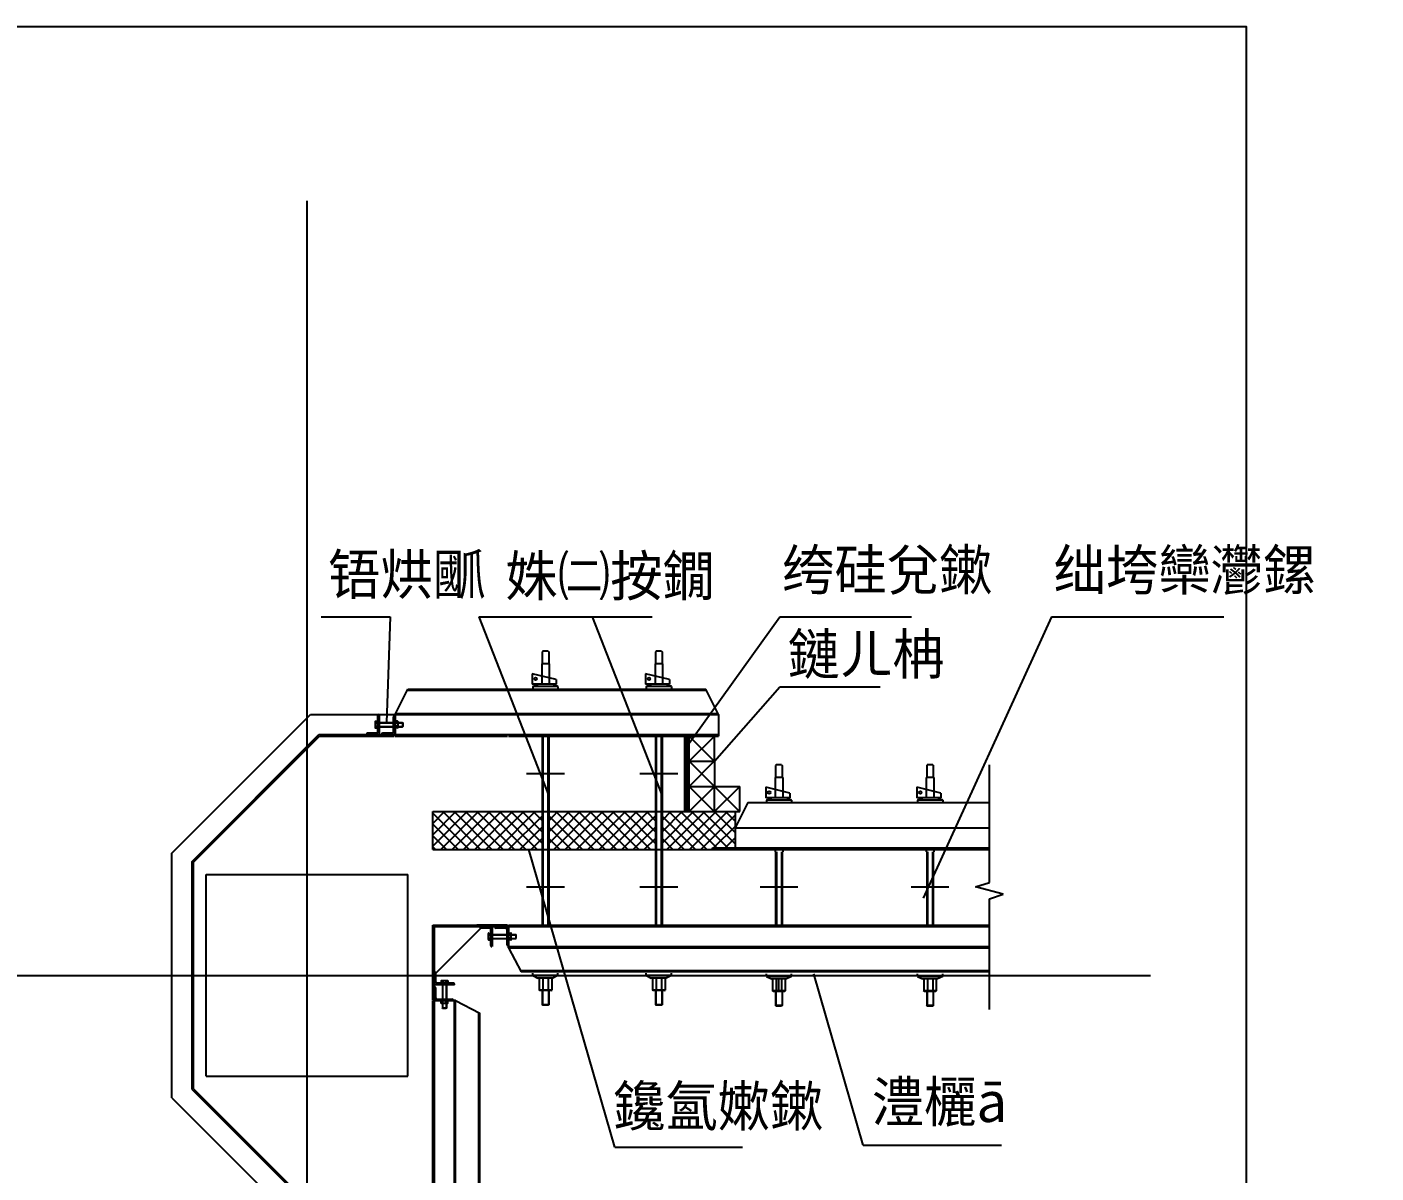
# Model space of a CAD drawing. Header units: metres. Extents: x 0 to 201, y 0 to 136.
# Drawn here: x 120.4 to 200.8, y 68.2 to 136.5 of the extents above; entities that cross this region are included whole.
import ezdxf

# ---------------------------------------------------------------- set-up
doc = ezdxf.new("R2010")
doc.units = ezdxf.units.M
doc.layers.add(' ', color=7, linetype='Continuous')

msp = doc.modelspace()

# ---------------------------------------------------------------- linework, layer by layer
at = {"layer": ' '}
for p, q in [((177.74, 85.56), (177.74, 92.56)), ((152.43, 92.02), (150.18, 92.02)), ((159.18, 92.02), (156.93, 92.02)), ((177.74, 85.56), (177.74, 89.94)), ((152.43, 85.27), (150.18, 85.27)), ((159.18, 85.27), (156.93, 85.27)), ((166.33, 85.27), (164.08, 85.27)), ((175.33, 85.27), (173.08, 85.27)), ((176.91, 85.3), (177.74, 85.56)), ((178.56, 84.85), (176.91, 85.3)), ((177.74, 84.58), (178.56, 84.85)), ((177.74, 77.98), (177.74, 84.58))]:
    msp.add_line(p, q, dxfattribs=at)
for p, q in [((137.1, 126.14), (137.1, 34)), ((137.94, 101.38), (142.05, 101.38)), ((142.05, 101.38), (141.83, 95.07)), ((147.34, 101.38), (157.66, 101.38)), ((147.34, 101.38), (151.5, 90.71)), ((154.09, 101.38), (158.25, 90.71)), ((159.6, 93.49), (165.26, 101.38)), ((165.26, 101.38), (173.1, 101.38)), ((181.43, 101.37), (173.8, 84.62)), ((181.43, 101.37), (191.71, 101.37)), ((151.14, 99.32), (151.11, 99.29)), ((151.11, 99.29), (151.11, 98.57)), ((151.47, 99.32), (151.14, 99.32)), ((151.47, 99.32), (151.5, 99.29)), ((151.5, 99.29), (151.5, 98.57)), ((157.89, 99.32), (157.86, 99.29)), ((157.86, 99.29), (157.86, 98.57)), ((158.22, 99.32), (157.89, 99.32)), ((158.22, 99.32), (158.25, 99.29)), ((158.25, 99.29), (158.25, 98.57)), ((151.53, 98.57), (151.08, 98.57)), ((151.08, 98.57), (151.08, 97.85)), ((151.53, 98.57), (151.53, 97.74)), ((158.28, 98.57), (157.83, 98.57)), ((157.83, 98.57), (157.83, 97.85)), ((158.28, 98.57), (158.28, 97.74)), ((151.94, 97.64), (150.51, 97.98)), ((150.51, 97.98), (150.51, 97.37)), ((151.94, 97.37), (150.51, 97.37)), ((150.55, 97.22), (150.85, 97.37)), ((152.05, 97.22), (150.55, 97.22)), ((150.55, 97.22), (150.55, 97.07)), ((151.08, 97.85), (151.08, 97.37)), ((151.53, 97.74), (151.53, 97.37)), ((152.05, 97.22), (151.75, 97.37)), ((151.94, 97.64), (151.94, 97.37)), ((152.05, 97.22), (152.05, 97.07)), ((158.69, 97.64), (157.26, 97.98)), ((157.26, 97.98), (157.26, 97.37)), ((158.69, 97.37), (157.26, 97.37)), ((157.3, 97.22), (157.6, 97.37)), ((158.8, 97.22), (157.3, 97.22)), ((157.3, 97.22), (157.3, 97.07)), ((157.83, 97.85), (157.83, 97.37)), ((158.28, 97.74), (158.28, 97.37)), ((158.8, 97.22), (158.5, 97.37)), ((158.69, 97.64), (158.69, 97.37)), ((158.8, 97.22), (158.8, 97.07)), ((142.35, 95.56), (143.1, 97.06)), ((143.07, 97), (160.88, 97)), ((143.1, 97.06), (160.85, 97.06)), ((161.6, 95.56), (160.85, 97.06)), ((161.37, 92.77), (165.26, 97.2)), ((165.26, 97.2), (171.24, 97.2)), ((142.38, 95.62), (161.57, 95.62)), ((129.06, 87.3), (137.32, 95.56)), ((137.32, 95.56), (148.15, 95.56)), ((141.16, 95.13), (141.16, 95.06)), ((141.16, 95.13), (141.16, 94.77)), ((141.18, 95.15), (141.31, 95.15)), ((141.18, 95.04), (141.31, 95.04)), ((141.18, 94.86), (141.31, 94.86)), ((141.31, 95.49), (141.31, 94.5)), ((141.31, 95.09), (141.4, 95.09)), ((141.31, 94.82), (141.4, 94.82)), ((141.4, 95.56), (141.4, 94.36)), ((141.4, 95.07), (142.26, 95.07)), ((141.4, 95.06), (142.26, 95.06)), ((141.4, 94.85), (142.26, 94.85)), ((141.4, 94.83), (142.26, 94.83)), ((142.26, 94.5), (142.26, 95.42)), ((142.26, 95.09), (142.35, 95.09)), ((142.26, 94.82), (142.35, 94.82)), ((142.35, 95.48), (142.32, 95.48)), ((142.35, 95.56), (161.6, 95.56)), ((142.35, 95.56), (142.35, 94.27)), ((142.35, 94.35), (142.35, 95.56)), ((142.35, 95.55), (142.35, 94.27)), ((142.35, 95.55), (142.35, 94.27)), ((142.35, 95.13), (142.35, 95.06)), ((142.35, 95.13), (142.35, 94.77)), ((142.5, 95.15), (142.36, 95.15)), ((142.5, 95.04), (142.36, 95.04)), ((142.5, 94.86), (142.36, 94.86)), ((142.51, 95.13), (142.51, 95.06)), ((142.51, 95.13), (142.51, 94.77)), ((142.51, 95.07), (142.8, 95.07)), ((142.51, 95.06), (142.81, 95.06)), ((142.51, 94.85), (142.81, 94.85)), ((142.51, 94.83), (142.8, 94.83)), ((142.8, 95.07), (142.81, 95.06)), ((142.8, 95.07), (142.8, 94.83)), ((142.81, 94.85), (142.8, 94.83)), ((142.81, 95.06), (142.81, 94.85)), ((149.1, 95.56), (161.6, 95.56)), ((161.6, 95.56), (161.6, 94.27)), ((130.26, 86.8), (137.81, 94.36)), ((130.35, 86.77), (137.85, 94.27)), ((137.81, 94.36), (161.6, 94.36)), ((137.85, 94.27), (142.3, 94.27)), ((140.65, 94.38), (140.65, 94.35)), ((141.25, 94.44), (140.71, 94.44)), ((141.18, 94.76), (141.31, 94.76)), ((141.55, 94.38), (141.55, 94.36)), ((142.2, 94.44), (141.61, 94.44)), ((142.3, 94.36), (142.3, 94.27)), ((142.35, 94.27), (149.05, 94.27)), ((142.5, 94.76), (142.36, 94.76)), ((149.1, 94.27), (161.6, 94.27)), ((151.11, 94.36), (151.11, 83.02)), ((151.15, 93.98), (151.11, 94.02)), ((151.15, 94.36), (151.15, 83.02)), ((151.45, 94.36), (151.45, 83.02)), ((151.5, 94.03), (151.45, 94.08)), ((151.5, 93.97), (151.45, 94.01)), ((151.5, 94.36), (151.5, 83.02)), ((157.86, 94.36), (157.86, 83.02)), ((157.9, 93.98), (157.86, 94.02)), ((157.9, 94.36), (157.9, 83.02)), ((158.2, 94.36), (158.2, 83.02)), ((158.25, 94.03), (158.2, 94.08)), ((158.25, 93.97), (158.2, 94.01)), ((158.25, 94.36), (158.25, 83.02)), ((159.6, 89.77), (159.6, 94.27)), ((159.64, 89.77), (159.64, 94.27)), ((159.69, 89.77), (159.69, 94.27)), ((159.73, 89.77), (159.73, 94.27)), ((159.78, 89.77), (159.78, 94.27)), ((159.82, 89.77), (159.82, 94.27)), ((159.87, 89.77), (159.87, 94.27)), ((159.87, 94.27), (161.37, 94.27)), ((159.87, 94.27), (161.36, 92.77)), ((161.37, 94.27), (159.87, 92.77)), ((161.37, 92.77), (161.37, 94.27)), ((151.15, 93.91), (151.11, 93.95)), ((151.15, 93.84), (151.11, 93.89)), ((151.15, 93.77), (151.11, 93.82)), ((151.15, 93.57), (151.11, 93.62)), ((151.15, 93.5), (151.11, 93.55)), ((151.15, 93.44), (151.11, 93.48)), ((151.15, 93.37), (151.11, 93.41)), ((151.15, 93.17), (151.11, 93.21)), ((151.5, 93.9), (151.45, 93.94)), ((151.5, 93.83), (151.45, 93.88)), ((151.5, 93.63), (151.45, 93.68)), ((151.5, 93.56), (151.45, 93.61)), ((151.5, 93.5), (151.45, 93.54)), ((151.5, 93.43), (151.45, 93.47)), ((151.5, 93.23), (151.45, 93.27)), ((151.5, 93.16), (151.45, 93.2)), ((157.9, 93.91), (157.86, 93.95)), ((157.9, 93.84), (157.86, 93.89)), ((157.9, 93.77), (157.86, 93.82)), ((157.9, 93.57), (157.86, 93.62)), ((157.9, 93.5), (157.86, 93.55)), ((157.9, 93.44), (157.86, 93.48)), ((157.9, 93.37), (157.86, 93.41)), ((157.9, 93.17), (157.86, 93.21)), ((158.25, 93.9), (158.2, 93.94)), ((158.25, 93.83), (158.2, 93.88)), ((158.25, 93.63), (158.2, 93.68)), ((158.25, 93.56), (158.2, 93.61)), ((158.25, 93.5), (158.2, 93.54)), ((158.25, 93.43), (158.2, 93.47)), ((158.25, 93.23), (158.2, 93.27)), ((158.25, 93.16), (158.2, 93.2)), ((151.15, 93.1), (151.11, 93.14)), ((151.15, 93.03), (151.11, 93.08)), ((151.15, 92.8), (151.11, 92.85)), ((151.15, 92.74), (151.11, 92.78)), ((151.15, 92.67), (151.11, 92.71)), ((151.15, 92.6), (151.11, 92.65)), ((151.15, 92.4), (151.11, 92.44)), ((151.5, 93.09), (151.45, 93.14)), ((151.5, 93.02), (151.45, 93.07)), ((151.5, 92.86), (151.45, 92.91)), ((151.5, 92.79), (151.45, 92.84)), ((151.5, 92.73), (151.45, 92.77)), ((151.5, 92.66), (151.45, 92.7)), ((151.5, 92.46), (151.45, 92.5)), ((151.5, 92.39), (151.45, 92.44)), ((157.9, 93.1), (157.86, 93.14)), ((157.9, 93.03), (157.86, 93.08)), ((157.9, 92.8), (157.86, 92.85)), ((157.9, 92.74), (157.86, 92.78)), ((157.9, 92.67), (157.86, 92.71)), ((157.9, 92.6), (157.86, 92.65)), ((157.9, 92.4), (157.86, 92.44)), ((158.25, 93.09), (158.2, 93.14)), ((158.25, 93.02), (158.2, 93.07)), ((158.25, 92.86), (158.2, 92.91)), ((158.25, 92.79), (158.2, 92.84)), ((158.25, 92.73), (158.2, 92.77)), ((158.25, 92.66), (158.2, 92.7)), ((158.25, 92.46), (158.2, 92.5)), ((158.25, 92.39), (158.2, 92.44)), ((161.36, 92.77), (159.87, 91.27)), ((159.87, 92.77), (161.37, 91.27)), ((159.87, 92.77), (161.37, 92.77)), ((161.37, 92.77), (161.37, 91.27)), ((165.04, 92.55), (165.01, 92.52)), ((165.01, 92.52), (165.01, 91.8)), ((165.37, 92.55), (165.04, 92.55)), ((165.37, 92.55), (165.4, 92.52)), ((165.4, 92.52), (165.4, 91.8)), ((174.04, 92.55), (174.01, 92.52)), ((174.01, 92.52), (174.01, 91.8)), ((174.37, 92.55), (174.04, 92.55)), ((174.37, 92.55), (174.4, 92.52)), ((174.4, 92.52), (174.4, 91.8)), ((151.15, 92.33), (151.11, 92.38)), ((151.15, 92.26), (151.11, 92.31)), ((151.15, 92.2), (151.11, 92.24)), ((151.15, 91.99), (151.11, 92.04)), ((151.15, 91.93), (151.11, 91.97)), ((151.15, 91.86), (151.11, 91.9)), ((151.15, 91.79), (151.11, 91.84)), ((151.15, 91.59), (151.11, 91.64)), ((151.5, 92.32), (151.45, 92.37)), ((151.5, 92.26), (151.45, 92.3)), ((151.5, 92.05), (151.45, 92.1)), ((151.5, 91.99), (151.45, 92.03)), ((151.5, 91.92), (151.45, 91.96)), ((151.5, 91.85), (151.45, 91.9)), ((151.5, 91.65), (151.45, 91.69)), ((151.5, 91.58), (151.45, 91.63)), ((157.9, 92.33), (157.86, 92.38)), ((157.9, 92.26), (157.86, 92.31)), ((157.9, 92.2), (157.86, 92.24)), ((157.9, 91.99), (157.86, 92.04)), ((157.9, 91.93), (157.86, 91.97)), ((157.9, 91.86), (157.86, 91.9)), ((157.9, 91.79), (157.86, 91.84)), ((157.9, 91.59), (157.86, 91.64)), ((158.25, 92.32), (158.2, 92.37)), ((158.25, 92.26), (158.2, 92.3)), ((158.25, 92.05), (158.2, 92.1)), ((158.25, 91.99), (158.2, 92.03)), ((158.25, 91.92), (158.2, 91.96)), ((158.25, 91.85), (158.2, 91.9)), ((158.25, 91.65), (158.2, 91.69)), ((158.25, 91.58), (158.2, 91.63)), ((165.43, 91.8), (164.98, 91.8)), ((164.98, 91.8), (164.98, 91.08)), ((165.43, 91.8), (165.43, 90.97)), ((173.98, 91.8), (173.98, 91.08)), ((174.43, 91.8), (173.98, 91.8)), ((174.43, 91.8), (174.43, 90.97)), ((151.15, 91.52), (151.11, 91.57)), ((151.15, 91.46), (151.11, 91.5)), ((151.15, 91.39), (151.11, 91.43)), ((151.15, 91.19), (151.11, 91.23)), ((151.15, 91.12), (151.11, 91.16)), ((151.15, 91.05), (151.11, 91.1)), ((151.15, 90.98), (151.11, 91.03)), ((151.15, 90.78), (151.11, 90.83)), ((151.5, 91.51), (151.45, 91.56)), ((151.5, 91.45), (151.45, 91.49)), ((151.5, 91.25), (151.45, 91.29)), ((151.5, 91.18), (151.45, 91.22)), ((151.5, 91.11), (151.45, 91.16)), ((151.5, 91.04), (151.45, 91.09)), ((151.5, 90.84), (151.45, 90.89)), ((151.5, 90.77), (151.45, 90.82)), ((157.9, 91.52), (157.86, 91.57)), ((157.9, 91.46), (157.86, 91.5)), ((157.9, 91.39), (157.86, 91.43)), ((157.9, 91.19), (157.86, 91.23)), ((157.9, 91.12), (157.86, 91.16)), ((157.9, 91.05), (157.86, 91.1)), ((157.9, 90.98), (157.86, 91.03)), ((157.9, 90.78), (157.86, 90.83)), ((158.25, 91.51), (158.2, 91.56)), ((158.25, 91.45), (158.2, 91.49)), ((158.25, 91.25), (158.2, 91.29)), ((158.25, 91.18), (158.2, 91.22)), ((158.25, 91.11), (158.2, 91.16)), ((158.25, 91.04), (158.2, 91.09)), ((158.25, 90.84), (158.2, 90.89)), ((158.25, 90.77), (158.2, 90.82)), ((161.37, 91.27), (159.87, 89.77)), ((159.87, 91.27), (161.36, 89.77)), ((159.87, 91.27), (161.37, 91.27)), ((161.37, 91.27), (162.86, 89.77)), ((162.87, 91.27), (161.37, 89.77)), ((161.37, 91.27), (162.87, 91.27)), ((161.37, 89.77), (161.37, 91.27)), ((162.87, 89.77), (162.87, 91.27)), ((165.85, 90.87), (164.42, 91.22)), ((164.42, 91.22), (164.42, 90.6)), ((164.98, 91.08), (164.98, 90.6)), ((165.43, 90.97), (165.43, 90.6)), ((165.85, 90.87), (165.85, 90.6)), ((174.85, 90.87), (173.42, 91.22)), ((173.42, 91.22), (173.42, 90.6)), ((173.98, 91.08), (173.98, 90.6)), ((174.43, 90.97), (174.43, 90.6)), ((174.85, 90.87), (174.85, 90.6)), ((151.15, 90.71), (151.11, 90.76)), ((151.15, 90.65), (151.11, 90.69)), ((151.15, 90.58), (151.11, 90.63)), ((151.15, 90.38), (151.11, 90.42)), ((151.15, 90.31), (151.11, 90.36)), ((151.15, 90.24), (151.11, 90.29)), ((151.15, 90.18), (151.11, 90.22)), ((151.15, 89.97), (151.11, 90.02)), ((151.5, 90.71), (151.45, 90.75)), ((151.5, 90.64), (151.45, 90.68)), ((151.5, 90.44), (151.45, 90.48)), ((151.5, 90.37), (151.45, 90.41)), ((151.5, 90.3), (151.45, 90.35)), ((151.5, 90.24), (151.45, 90.28)), ((151.5, 90.03), (151.45, 90.08)), ((151.5, 89.97), (151.45, 90.01)), ((157.9, 90.71), (157.86, 90.76)), ((157.9, 90.65), (157.86, 90.69)), ((157.9, 90.58), (157.86, 90.63)), ((157.9, 90.38), (157.86, 90.42)), ((157.9, 90.31), (157.86, 90.36)), ((157.9, 90.24), (157.86, 90.29)), ((157.9, 90.18), (157.86, 90.22)), ((157.9, 89.97), (157.86, 90.02)), ((158.25, 90.71), (158.2, 90.75)), ((158.25, 90.64), (158.2, 90.68)), ((158.25, 90.44), (158.2, 90.48)), ((158.25, 90.37), (158.2, 90.41)), ((158.25, 90.3), (158.2, 90.35)), ((158.25, 90.24), (158.2, 90.28)), ((158.25, 90.03), (158.2, 90.08)), ((158.25, 89.97), (158.2, 90.01)), ((163.35, 90.31), (162.6, 88.81)), ((163.35, 90.31), (177.74, 90.31)), ((165.85, 90.6), (164.42, 90.6)), ((164.46, 90.45), (164.76, 90.6)), ((165.96, 90.45), (164.46, 90.45)), ((164.46, 90.45), (164.46, 90.3)), ((165.96, 90.45), (165.66, 90.6)), ((165.96, 90.45), (165.96, 90.3)), ((174.85, 90.6), (173.42, 90.6)), ((173.46, 90.45), (173.76, 90.6)), ((174.96, 90.45), (173.46, 90.45)), ((173.46, 90.45), (173.46, 90.3)), ((174.96, 90.45), (174.66, 90.6)), ((174.96, 90.45), (174.96, 90.3)), ((144.6, 89.77), (159.6, 89.77)), ((146.65, 89.77), (144.6, 87.72)), ((145.97, 89.77), (144.6, 88.39)), ((144.6, 87.52), (144.6, 89.77)), ((145.3, 89.77), (144.6, 89.07)), ((144.63, 89.77), (144.6, 89.74)), ((144.6, 89.69), (146.77, 87.52)), ((147.32, 89.77), (145.07, 87.52)), ((145.19, 89.77), (147.44, 87.52)), ((147.99, 89.77), (145.74, 87.52)), ((145.87, 89.77), (148.12, 87.52)), ((148.67, 89.77), (146.42, 87.52)), ((146.54, 89.77), (148.79, 87.52)), ((149.34, 89.77), (147.09, 87.52)), ((147.21, 89.77), (149.46, 87.52)), ((150.01, 89.77), (147.76, 87.52)), ((147.89, 89.77), (150.14, 87.52)), ((150.69, 89.77), (148.44, 87.52)), ((148.56, 89.77), (150.81, 87.52)), ((151.11, 89.51), (149.11, 87.52)), ((149.24, 89.77), (151.11, 87.9)), ((149.91, 89.77), (151.11, 88.57)), ((150.58, 89.77), (151.11, 89.24)), ((151.15, 89.91), (151.11, 89.95)), ((151.15, 89.84), (151.11, 89.88)), ((151.15, 89.77), (151.11, 89.82)), ((151.15, 89.57), (151.11, 89.61)), ((151.15, 89.5), (151.11, 89.55)), ((151.15, 89.44), (151.11, 89.48)), ((151.15, 89.37), (151.11, 89.41)), ((151.15, 89.17), (151.11, 89.21)), ((151.5, 89.9), (151.45, 89.94)), ((151.5, 89.83), (151.45, 89.88)), ((151.5, 89.63), (151.45, 89.67)), ((151.5, 89.56), (151.45, 89.61)), ((151.5, 89.49), (151.45, 89.54)), ((151.5, 89.43), (151.45, 89.47)), ((151.5, 89.22), (151.45, 89.27)), ((151.5, 89.16), (151.45, 89.2)), ((153.38, 89.77), (151.5, 87.88)), ((152.03, 89.77), (151.5, 89.23)), ((152.71, 89.77), (151.5, 88.56)), ((151.5, 89.53), (153.51, 87.52)), ((154.05, 89.77), (151.8, 87.52)), ((151.93, 89.77), (154.18, 87.52)), ((154.73, 89.77), (152.48, 87.52)), ((152.6, 89.77), (154.85, 87.52)), ((155.4, 89.77), (153.15, 87.52)), ((153.28, 89.77), (155.53, 87.52)), ((156.08, 89.77), (153.83, 87.52)), ((153.95, 89.77), (156.2, 87.52)), ((156.75, 89.77), (154.5, 87.52)), ((154.62, 89.77), (156.87, 87.52)), ((157.42, 89.77), (155.17, 87.52)), ((155.3, 89.77), (157.55, 87.52)), ((157.86, 89.53), (155.85, 87.52)), ((155.97, 89.77), (157.86, 87.88)), ((156.64, 89.77), (157.86, 88.56)), ((157.32, 89.77), (157.86, 89.23)), ((157.9, 89.91), (157.86, 89.95)), ((157.9, 89.84), (157.86, 89.88)), ((157.9, 89.77), (157.86, 89.82)), ((157.9, 89.57), (157.86, 89.61)), ((157.9, 89.5), (157.86, 89.55)), ((157.9, 89.44), (157.86, 89.48)), ((157.9, 89.37), (157.86, 89.41)), ((157.9, 89.17), (157.86, 89.21)), ((158.25, 89.9), (158.2, 89.94)), ((158.25, 89.83), (158.2, 89.88)), ((158.25, 89.63), (158.2, 89.67)), ((158.25, 89.56), (158.2, 89.61)), ((158.25, 89.49), (158.2, 89.54)), ((158.25, 89.43), (158.2, 89.47)), ((158.25, 89.22), (158.2, 89.27)), ((158.25, 89.16), (158.2, 89.2)), ((160.12, 89.77), (158.25, 87.9)), ((158.77, 89.77), (158.25, 89.24)), ((159.44, 89.77), (158.25, 88.57)), ((158.25, 89.51), (160.24, 87.52)), ((160.79, 89.77), (158.54, 87.52)), ((158.66, 89.77), (160.91, 87.52)), ((161.46, 89.77), (159.21, 87.52)), ((159.34, 89.77), (161.5, 87.61)), ((159.6, 89.77), (162.87, 89.77)), ((162.14, 89.77), (159.89, 87.52)), ((160.01, 89.77), (162.17, 87.61)), ((162.6, 89.56), (160.56, 87.52)), ((160.68, 89.77), (162.6, 87.85)), ((161.36, 89.77), (162.6, 88.53)), ((162.03, 89.77), (162.6, 89.2)), ((162.6, 89.77), (162.6, 87.52)), ((144.6, 89.02), (146.1, 87.52)), ((151.11, 88.84), (149.78, 87.52)), ((151.15, 89.1), (151.11, 89.14)), ((151.15, 89.03), (151.11, 89.08)), ((151.15, 88.96), (151.11, 89.01)), ((151.15, 88.82), (151.11, 88.86)), ((151.15, 88.76), (151.11, 88.81)), ((151.15, 88.69), (151.11, 88.74)), ((151.15, 88.63), (151.11, 88.67)), ((151.15, 88.62), (151.11, 88.66)), ((151.15, 88.56), (151.11, 88.6)), ((151.15, 88.55), (151.11, 88.6)), ((151.15, 88.48), (151.11, 88.53)), ((151.15, 88.42), (151.11, 88.46)), ((151.15, 88.36), (151.11, 88.4)), ((151.5, 89.09), (151.45, 89.14)), ((151.5, 89.02), (151.45, 89.07)), ((151.5, 88.82), (151.45, 88.87)), ((151.5, 88.75), (151.45, 88.8)), ((151.5, 88.69), (151.45, 88.73)), ((151.5, 88.68), (151.45, 88.72)), ((151.5, 88.62), (151.45, 88.66)), ((151.5, 88.61), (151.45, 88.65)), ((151.5, 88.47), (151.45, 88.52)), ((151.5, 88.42), (151.45, 88.46)), ((151.5, 88.35), (151.45, 88.39)), ((151.5, 88.85), (152.83, 87.52)), ((157.86, 88.85), (156.52, 87.52)), ((157.9, 89.1), (157.86, 89.14)), ((157.9, 89.03), (157.86, 89.08)), ((157.9, 88.96), (157.86, 89.01)), ((157.9, 88.82), (157.86, 88.86)), ((157.9, 88.76), (157.86, 88.81)), ((157.9, 88.69), (157.86, 88.74)), ((157.9, 88.63), (157.86, 88.67)), ((157.9, 88.62), (157.86, 88.66)), ((157.9, 88.56), (157.86, 88.6)), ((157.9, 88.55), (157.86, 88.6)), ((157.9, 88.48), (157.86, 88.53)), ((157.9, 88.42), (157.86, 88.46)), ((157.9, 88.36), (157.86, 88.4)), ((158.25, 89.09), (158.2, 89.14)), ((158.25, 89.02), (158.2, 89.07)), ((158.25, 88.82), (158.2, 88.87)), ((158.25, 88.75), (158.2, 88.8)), ((158.25, 88.69), (158.2, 88.73)), ((158.25, 88.68), (158.2, 88.72)), ((158.25, 88.62), (158.2, 88.66)), ((158.25, 88.61), (158.2, 88.65)), ((158.25, 88.47), (158.2, 88.52)), ((158.25, 88.42), (158.2, 88.46)), ((158.25, 88.35), (158.2, 88.39)), ((158.25, 88.84), (159.57, 87.52)), ((162.6, 88.88), (161.32, 87.61)), ((162.6, 88.81), (177.74, 88.81)), ((144.6, 88.34), (145.42, 87.52)), ((144.6, 87.67), (144.75, 87.52)), ((151.11, 88.17), (150.46, 87.52)), ((151.15, 88.29), (151.11, 88.34)), ((151.15, 88.22), (151.11, 88.27)), ((151.15, 88.21), (151.11, 88.26)), ((151.15, 87.81), (151.11, 87.85)), ((151.15, 87.74), (151.11, 87.79)), ((151.15, 87.67), (151.11, 87.72)), ((151.15, 87.61), (151.11, 87.65)), ((151.5, 88.28), (151.45, 88.33)), ((151.5, 88.27), (151.45, 88.32)), ((151.5, 88.21), (151.45, 88.26)), ((151.5, 88.21), (151.45, 88.25)), ((151.5, 87.8), (151.45, 87.85)), ((151.5, 87.73), (151.45, 87.78)), ((151.5, 87.67), (151.45, 87.71)), ((151.5, 88.18), (152.16, 87.52)), ((157.86, 88.18), (157.19, 87.52)), ((157.9, 88.29), (157.86, 88.34)), ((157.9, 88.22), (157.86, 88.27)), ((157.9, 88.21), (157.86, 88.26)), ((157.9, 87.81), (157.86, 87.85)), ((157.9, 87.74), (157.86, 87.79)), ((157.9, 87.67), (157.86, 87.72)), ((157.9, 87.61), (157.86, 87.65)), ((158.25, 88.28), (158.2, 88.33)), ((158.25, 88.27), (158.2, 88.32)), ((158.25, 88.21), (158.2, 88.26)), ((158.25, 88.21), (158.2, 88.25)), ((158.25, 87.8), (158.2, 87.85)), ((158.25, 87.73), (158.2, 87.78)), ((158.25, 87.67), (158.2, 87.71)), ((158.25, 88.17), (158.89, 87.52)), ((161.26, 87.61), (177.74, 87.61)), ((161.26, 87.52), (161.26, 87.61)), ((162.6, 88.21), (162, 87.61)), ((129.06, 72.73), (129.06, 87.3)), ((130.26, 73.23), (130.26, 86.8)), ((130.35, 73.27), (130.35, 86.77)), ((144.6, 87.52), (177.74, 87.52)), ((155.43, 69.78), (150.32, 87.52)), ((151.15, 87.41), (151.11, 87.45)), ((151.15, 87.34), (151.11, 87.38)), ((151.15, 87.27), (151.11, 87.32)), ((151.15, 87.2), (151.11, 87.25)), ((151.15, 87), (151.11, 87.05)), ((151.15, 86.93), (151.11, 86.98)), ((151.15, 86.87), (151.11, 86.91)), ((151.15, 86.8), (151.11, 86.84)), ((151.5, 87.46), (151.45, 87.51)), ((151.5, 87.4), (151.45, 87.44)), ((151.5, 87.33), (151.45, 87.37)), ((151.5, 87.26), (151.45, 87.31)), ((151.5, 87.06), (151.45, 87.11)), ((151.5, 86.99), (151.45, 87.04)), ((151.5, 86.93), (151.45, 86.97)), ((151.5, 86.86), (151.45, 86.9)), ((157.9, 87.41), (157.86, 87.45)), ((157.9, 87.34), (157.86, 87.38)), ((157.9, 87.27), (157.86, 87.32)), ((157.9, 87.2), (157.86, 87.25)), ((157.9, 87), (157.86, 87.05)), ((157.9, 86.93), (157.86, 86.98)), ((157.9, 86.87), (157.86, 86.91)), ((157.9, 86.8), (157.86, 86.84)), ((158.25, 87.46), (158.2, 87.51)), ((158.25, 87.4), (158.2, 87.44)), ((158.25, 87.33), (158.2, 87.37)), ((158.25, 87.26), (158.2, 87.31)), ((158.25, 87.06), (158.2, 87.11)), ((158.25, 86.99), (158.2, 87.04)), ((158.25, 86.93), (158.2, 86.97)), ((158.25, 86.86), (158.2, 86.9)), ((164.98, 87.46), (164.98, 87.37)), ((165.01, 87.37), (165.01, 83.02)), ((165.06, 87.3), (165.01, 87.35)), ((165.06, 87.1), (165.01, 87.14)), ((165.06, 87.03), (165.01, 87.08)), ((165.06, 86.96), (165.01, 87.01)), ((165.06, 86.9), (165.01, 86.94)), ((165.06, 87.37), (165.06, 83.02)), ((165.36, 87.37), (165.36, 83.02)), ((165.4, 87.16), (165.36, 87.2)), ((165.4, 87.09), (165.36, 87.14)), ((165.4, 86.96), (165.36, 87)), ((165.4, 86.75), (165.36, 86.8)), ((165.4, 87.37), (165.4, 83.02)), ((165.43, 87.46), (165.43, 87.37)), ((173.98, 87.46), (173.98, 87.37)), ((174.01, 87.37), (174.01, 83.02)), ((174.06, 87.3), (174.01, 87.35)), ((174.06, 87.1), (174.01, 87.14)), ((174.06, 87.03), (174.01, 87.08)), ((174.06, 86.96), (174.01, 87.01)), ((174.06, 86.9), (174.01, 86.94)), ((174.06, 87.37), (174.06, 83.02)), ((174.36, 87.37), (174.36, 83.02)), ((174.4, 87.16), (174.36, 87.2)), ((174.4, 87.09), (174.36, 87.14)), ((174.4, 86.96), (174.36, 87)), ((174.4, 86.75), (174.36, 86.8)), ((174.4, 87.37), (174.4, 83.02)), ((174.43, 87.46), (174.43, 87.37)), ((131.1, 86.02), (143.1, 86.02)), ((131.1, 74.02), (131.1, 86.02)), ((143.1, 74.02), (143.1, 86.02)), ((151.15, 86.6), (151.11, 86.64)), ((151.15, 86.53), (151.11, 86.57)), ((151.15, 86.46), (151.11, 86.51)), ((151.15, 86.39), (151.11, 86.44)), ((151.15, 86.19), (151.11, 86.24)), ((151.15, 86.13), (151.11, 86.17)), ((151.15, 86.06), (151.11, 86.1)), ((151.15, 85.99), (151.11, 86.04)), ((151.5, 86.66), (151.45, 86.7)), ((151.5, 86.59), (151.45, 86.63)), ((151.5, 86.52), (151.45, 86.57)), ((151.5, 86.45), (151.45, 86.5)), ((151.5, 86.25), (151.45, 86.3)), ((151.5, 86.18), (151.45, 86.23)), ((151.5, 86.12), (151.45, 86.16)), ((151.5, 86.05), (151.45, 86.09)), ((157.9, 86.6), (157.86, 86.64)), ((157.9, 86.53), (157.86, 86.57)), ((157.9, 86.46), (157.86, 86.51)), ((157.9, 86.39), (157.86, 86.44)), ((157.9, 86.19), (157.86, 86.24)), ((157.9, 86.13), (157.86, 86.17)), ((157.9, 86.06), (157.86, 86.1)), ((157.9, 85.99), (157.86, 86.04)), ((158.25, 86.66), (158.2, 86.7)), ((158.25, 86.59), (158.2, 86.63)), ((158.25, 86.52), (158.2, 86.57)), ((158.25, 86.45), (158.2, 86.5)), ((158.25, 86.25), (158.2, 86.3)), ((158.25, 86.18), (158.2, 86.23)), ((158.25, 86.12), (158.2, 86.16)), ((158.25, 86.05), (158.2, 86.09)), ((165.06, 86.69), (165.01, 86.74)), ((165.06, 86.63), (165.01, 86.67)), ((165.06, 86.56), (165.01, 86.61)), ((165.06, 86.49), (165.01, 86.54)), ((165.06, 86.29), (165.01, 86.34)), ((165.06, 86.22), (165.01, 86.27)), ((165.06, 86.16), (165.01, 86.2)), ((165.06, 86.09), (165.01, 86.13)), ((165.4, 86.69), (165.36, 86.73)), ((165.4, 86.62), (165.36, 86.66)), ((165.4, 86.55), (165.36, 86.6)), ((165.4, 86.35), (165.36, 86.39)), ((165.4, 86.28), (165.36, 86.33)), ((165.4, 86.22), (165.36, 86.26)), ((165.4, 86.15), (165.36, 86.19)), ((165.4, 85.95), (165.36, 85.99)), ((174.06, 86.69), (174.01, 86.74)), ((174.06, 86.63), (174.01, 86.67)), ((174.06, 86.56), (174.01, 86.61)), ((174.06, 86.49), (174.01, 86.54)), ((174.06, 86.29), (174.01, 86.34)), ((174.06, 86.22), (174.01, 86.27)), ((174.06, 86.16), (174.01, 86.2)), ((174.06, 86.09), (174.01, 86.13)), ((174.4, 86.69), (174.36, 86.73)), ((174.4, 86.62), (174.36, 86.66)), ((174.4, 86.55), (174.36, 86.6)), ((174.4, 86.35), (174.36, 86.39)), ((174.4, 86.28), (174.36, 86.33)), ((174.4, 86.22), (174.36, 86.26)), ((174.4, 86.15), (174.36, 86.19)), ((174.4, 85.95), (174.36, 85.99)), ((151.15, 85.79), (151.11, 85.83)), ((151.15, 85.72), (151.11, 85.77)), ((151.15, 85.65), (151.11, 85.7)), ((151.15, 85.59), (151.11, 85.63)), ((151.15, 85.38), (151.11, 85.43)), ((151.15, 85.32), (151.11, 85.36)), ((151.15, 85.25), (151.11, 85.29)), ((151.15, 85.18), (151.11, 85.23)), ((151.5, 85.85), (151.45, 85.89)), ((151.5, 85.78), (151.45, 85.83)), ((151.5, 85.71), (151.45, 85.76)), ((151.5, 85.65), (151.45, 85.69)), ((151.5, 85.44), (151.45, 85.49)), ((151.5, 85.38), (151.45, 85.42)), ((151.5, 85.31), (151.45, 85.35)), ((151.5, 85.24), (151.45, 85.29)), ((157.9, 85.79), (157.86, 85.83)), ((157.9, 85.72), (157.86, 85.77)), ((157.9, 85.65), (157.86, 85.7)), ((157.9, 85.59), (157.86, 85.63)), ((157.9, 85.38), (157.86, 85.43)), ((157.9, 85.32), (157.86, 85.36)), ((157.9, 85.25), (157.86, 85.29)), ((157.9, 85.18), (157.86, 85.23)), ((158.25, 85.85), (158.2, 85.89)), ((158.25, 85.78), (158.2, 85.83)), ((158.25, 85.71), (158.2, 85.76)), ((158.25, 85.65), (158.2, 85.69)), ((158.25, 85.44), (158.2, 85.49)), ((158.25, 85.38), (158.2, 85.42)), ((158.25, 85.31), (158.2, 85.35)), ((158.25, 85.24), (158.2, 85.29)), ((165.06, 85.89), (165.01, 85.93)), ((165.06, 85.82), (165.01, 85.86)), ((165.06, 85.75), (165.01, 85.8)), ((165.06, 85.68), (165.01, 85.73)), ((165.06, 85.48), (165.01, 85.53)), ((165.06, 85.42), (165.01, 85.46)), ((165.06, 85.35), (165.01, 85.39)), ((165.06, 85.28), (165.01, 85.33)), ((165.4, 85.88), (165.36, 85.92)), ((165.4, 85.81), (165.36, 85.86)), ((165.4, 85.74), (165.36, 85.79)), ((165.4, 85.54), (165.36, 85.59)), ((165.4, 85.47), (165.36, 85.52)), ((165.4, 85.41), (165.36, 85.45)), ((165.4, 85.34), (165.36, 85.38)), ((165.4, 85.14), (165.36, 85.18)), ((174.06, 85.89), (174.01, 85.93)), ((174.06, 85.82), (174.01, 85.86)), ((174.06, 85.75), (174.01, 85.8)), ((174.06, 85.68), (174.01, 85.73)), ((174.06, 85.48), (174.01, 85.53)), ((174.06, 85.42), (174.01, 85.46)), ((174.06, 85.35), (174.01, 85.39)), ((174.06, 85.28), (174.01, 85.33)), ((174.4, 85.88), (174.36, 85.92)), ((174.4, 85.81), (174.36, 85.86)), ((174.4, 85.74), (174.36, 85.79)), ((174.4, 85.54), (174.36, 85.59)), ((174.4, 85.47), (174.36, 85.52)), ((174.4, 85.41), (174.36, 85.45)), ((174.4, 85.34), (174.36, 85.38)), ((174.4, 85.14), (174.36, 85.18)), ((151.15, 84.98), (151.11, 85.03)), ((151.15, 84.91), (151.11, 84.96)), ((151.15, 84.85), (151.11, 84.89)), ((151.15, 84.78), (151.11, 84.82)), ((151.15, 84.58), (151.11, 84.62)), ((151.15, 84.51), (151.11, 84.55)), ((151.15, 84.44), (151.11, 84.49)), ((151.15, 84.37), (151.11, 84.42)), ((151.5, 85.04), (151.45, 85.08)), ((151.5, 84.97), (151.45, 85.02)), ((151.5, 84.9), (151.45, 84.95)), ((151.5, 84.84), (151.45, 84.88)), ((151.5, 84.64), (151.45, 84.68)), ((151.5, 84.57), (151.45, 84.61)), ((151.5, 84.5), (151.45, 84.55)), ((151.5, 84.43), (151.45, 84.48)), ((157.9, 84.98), (157.86, 85.03)), ((157.9, 84.91), (157.86, 84.96)), ((157.9, 84.85), (157.86, 84.89)), ((157.9, 84.78), (157.86, 84.82)), ((158.25, 85.04), (158.2, 85.08)), ((158.25, 84.97), (158.2, 85.02)), ((158.25, 84.9), (158.2, 84.95)), ((158.25, 84.84), (158.2, 84.88)), ((165.06, 85.08), (165.01, 85.12)), ((165.06, 85.01), (165.01, 85.06)), ((165.06, 84.94), (165.01, 84.99)), ((165.06, 84.88), (165.01, 84.92)), ((165.06, 84.67), (165.01, 84.72)), ((165.06, 84.61), (165.01, 84.65)), ((165.06, 84.54), (165.01, 84.58)), ((165.06, 84.47), (165.01, 84.52)), ((165.4, 85.07), (165.36, 85.12)), ((165.4, 85), (165.36, 85.05)), ((165.4, 84.94), (165.36, 84.98)), ((165.4, 84.73), (165.36, 84.78)), ((165.4, 84.67), (165.36, 84.71)), ((165.4, 84.6), (165.36, 84.64)), ((165.4, 84.53), (165.36, 84.58)), ((165.4, 84.33), (165.36, 84.37)), ((174.06, 85.08), (174.01, 85.12)), ((174.06, 85.01), (174.01, 85.06)), ((174.06, 84.94), (174.01, 84.99)), ((174.06, 84.88), (174.01, 84.92)), ((174.06, 84.67), (174.01, 84.72)), ((174.06, 84.61), (174.01, 84.65)), ((174.06, 84.54), (174.01, 84.58)), ((174.06, 84.47), (174.01, 84.52)), ((174.4, 85.07), (174.36, 85.12)), ((174.4, 85), (174.36, 85.05)), ((174.4, 84.94), (174.36, 84.98)), ((174.4, 84.73), (174.36, 84.78)), ((174.4, 84.67), (174.36, 84.71)), ((174.4, 84.6), (174.36, 84.64)), ((174.4, 84.53), (174.36, 84.58)), ((174.4, 84.33), (174.36, 84.37)), ((151.15, 84.17), (151.11, 84.22)), ((151.15, 84.1), (151.11, 84.15)), ((151.15, 84.04), (151.11, 84.08)), ((151.15, 83.97), (151.11, 84.02)), ((151.15, 83.77), (151.11, 83.81)), ((151.15, 83.7), (151.11, 83.75)), ((151.15, 83.63), (151.11, 83.68)), ((151.15, 83.57), (151.11, 83.61)), ((151.5, 84.23), (151.45, 84.28)), ((151.5, 84.16), (151.45, 84.21)), ((151.5, 84.1), (151.45, 84.14)), ((151.5, 84.03), (151.45, 84.07)), ((151.5, 83.83), (151.45, 83.87)), ((151.5, 83.76), (151.45, 83.8)), ((151.5, 83.69), (151.45, 83.74)), ((151.5, 83.63), (151.45, 83.67)), ((165.06, 84.27), (165.01, 84.32)), ((165.06, 84.2), (165.01, 84.25)), ((165.06, 84.14), (165.01, 84.18)), ((165.06, 84.07), (165.01, 84.11)), ((165.06, 83.87), (165.01, 83.91)), ((165.06, 83.8), (165.01, 83.84)), ((165.06, 83.73), (165.01, 83.78)), ((165.06, 83.66), (165.01, 83.71)), ((165.4, 84.26), (165.36, 84.31)), ((165.4, 84.19), (165.36, 84.24)), ((165.4, 84.13), (165.36, 84.17)), ((165.4, 83.93), (165.36, 83.97)), ((165.4, 83.86), (165.36, 83.9)), ((165.4, 83.79), (165.36, 83.84)), ((165.4, 83.72), (165.36, 83.77)), ((165.4, 83.52), (165.36, 83.57)), ((174.06, 84.27), (174.01, 84.32)), ((174.06, 84.2), (174.01, 84.25)), ((174.06, 84.14), (174.01, 84.18)), ((174.06, 84.07), (174.01, 84.11)), ((174.06, 83.87), (174.01, 83.91)), ((174.06, 83.8), (174.01, 83.84)), ((174.06, 83.73), (174.01, 83.78)), ((174.06, 83.66), (174.01, 83.71)), ((174.4, 84.26), (174.36, 84.31)), ((174.4, 84.19), (174.36, 84.24)), ((174.4, 84.13), (174.36, 84.17)), ((174.4, 83.93), (174.36, 83.97)), ((174.4, 83.86), (174.36, 83.9)), ((174.4, 83.79), (174.36, 83.84)), ((174.4, 83.72), (174.36, 83.77)), ((174.4, 83.52), (174.36, 83.57)), ((144.6, 80.06), (144.6, 83.02)), ((144.6, 83.02), (149.05, 83.02)), ((144.6, 82.93), (177.74, 82.93)), ((144.69, 50.02), (144.69, 82.93)), ((144.78, 80.15), (147.46, 82.84)), ((149.05, 83.02), (147.22, 83.02)), ((147.4, 82.9), (147.4, 82.93)), ((148, 82.84), (147.46, 82.84)), ((148.06, 81.79), (148.06, 82.78)), ((148.15, 81.73), (148.15, 82.93)), ((148.3, 82.9), (148.3, 82.93)), ((148.95, 82.84), (148.36, 82.84)), ((149.01, 82.78), (149.01, 81.86)), ((149.05, 82.93), (149.05, 83.02)), ((149.1, 83.02), (177.74, 83.02)), ((149.1, 81.67), (149.1, 83.02)), ((149.1, 81.73), (149.1, 83.02)), ((149.1, 81.73), (149.1, 83.02)), ((149.1, 82.93), (149.1, 81.73)), ((151.08, 83.02), (151.08, 82.93)), ((151.15, 83.36), (151.11, 83.41)), ((151.15, 83.3), (151.11, 83.34)), ((151.15, 83.23), (151.11, 83.27)), ((151.15, 83.16), (151.11, 83.21)), ((151.5, 83.42), (151.45, 83.47)), ((151.5, 83.36), (151.45, 83.4)), ((151.5, 83.29), (151.45, 83.33)), ((151.5, 83.22), (151.45, 83.27)), ((151.5, 83.02), (151.45, 83.06)), ((151.53, 83.02), (151.53, 82.93)), ((165.06, 83.46), (165.01, 83.51)), ((165.06, 83.39), (165.01, 83.44)), ((165.06, 83.33), (165.01, 83.37)), ((165.06, 83.26), (165.01, 83.3)), ((165.06, 83.06), (165.01, 83.1)), ((165.4, 83.45), (165.36, 83.5)), ((165.4, 83.39), (165.36, 83.43)), ((165.4, 83.32), (165.36, 83.36)), ((165.4, 83.12), (165.36, 83.16)), ((165.4, 83.05), (165.36, 83.09)), ((174.06, 83.46), (174.01, 83.51)), ((174.06, 83.39), (174.01, 83.44)), ((174.06, 83.33), (174.01, 83.37)), ((174.06, 83.26), (174.01, 83.3)), ((174.06, 83.06), (174.01, 83.1)), ((174.4, 83.45), (174.36, 83.5)), ((174.4, 83.39), (174.36, 83.43)), ((174.4, 83.32), (174.36, 83.36)), ((174.4, 83.12), (174.36, 83.16)), ((174.4, 83.05), (174.36, 83.09)), ((147.91, 82.15), (147.91, 82.51)), ((147.91, 82.15), (147.91, 82.22)), ((147.93, 82.52), (148.06, 82.52)), ((147.93, 82.42), (148.06, 82.42)), ((147.93, 82.24), (148.06, 82.24)), ((147.93, 82.13), (148.06, 82.13)), ((148.06, 82.46), (148.15, 82.46)), ((148.06, 82.19), (148.15, 82.19)), ((148.15, 82.45), (149.01, 82.45)), ((148.15, 82.43), (149.01, 82.43)), ((148.15, 82.22), (149.01, 82.22)), ((148.15, 82.21), (149.01, 82.21)), ((149.01, 82.46), (149.1, 82.46)), ((149.01, 82.19), (149.1, 82.19)), ((149.1, 82.15), (149.1, 82.51)), ((149.1, 82.15), (149.1, 82.22)), ((149.25, 82.52), (149.11, 82.52)), ((149.25, 82.42), (149.11, 82.42)), ((149.25, 82.24), (149.11, 82.24)), ((149.25, 82.13), (149.11, 82.13)), ((149.26, 82.15), (149.26, 82.51)), ((149.26, 82.45), (149.55, 82.45)), ((149.26, 82.43), (149.56, 82.43)), ((149.26, 82.22), (149.56, 82.22)), ((149.26, 82.15), (149.26, 82.22)), ((149.26, 82.21), (149.55, 82.21)), ((149.56, 82.43), (149.55, 82.45)), ((149.55, 82.21), (149.55, 82.45)), ((149.55, 82.21), (149.56, 82.22)), ((149.56, 82.22), (149.56, 82.43)), ((149.1, 81.8), (149.07, 81.8)), ((149.1, 81.73), (177.74, 81.73)), ((149.1, 81.67), (149.85, 80.23)), ((149.1, 81.67), (177.74, 81.67)), ((144.6, 78.56), (144.6, 80.39)), ((113.84, 80.02), (187.34, 80.02)), ((144.72, 80.21), (144.69, 80.21)), ((144.78, 79.61), (144.78, 80.15)), ((145.83, 79.55), (144.84, 79.55)), ((145.09, 79.69), (145.09, 79.55)), ((145.47, 79.7), (145.11, 79.7)), ((145.15, 79.55), (145.15, 79.46)), ((145.2, 79.69), (145.2, 79.55)), ((145.38, 79.69), (145.38, 79.55)), ((145.47, 79.7), (145.39, 79.7)), ((145.42, 79.55), (145.42, 79.46)), ((145.48, 79.69), (145.48, 79.55)), ((177.74, 80.29), (149.82, 80.29)), ((177.74, 80.23), (149.85, 80.23)), ((150.55, 80.01), (150.55, 80.16)), ((152.05, 80.01), (150.55, 80.01)), ((150.55, 80.01), (150.85, 79.86)), ((151.75, 79.86), (150.85, 79.86)), ((150.93, 79.86), (150.93, 79.14)), ((151.14, 79.86), (151.14, 79.14)), ((151.46, 79.86), (151.46, 79.14)), ((151.68, 79.86), (151.68, 79.14)), ((152.05, 80.01), (151.75, 79.86)), ((152.05, 80.01), (152.05, 80.16)), ((157.3, 80.01), (157.3, 80.16)), ((158.8, 80.01), (157.3, 80.01)), ((157.3, 80.01), (157.6, 79.86)), ((158.5, 79.86), (157.6, 79.86)), ((157.68, 79.86), (157.68, 79.14)), ((157.89, 79.86), (157.89, 79.14)), ((158.21, 79.86), (158.21, 79.14)), ((158.43, 79.86), (158.43, 79.14)), ((158.8, 80.01), (158.5, 79.86)), ((158.8, 80.01), (158.8, 80.16)), ((164.46, 79.96), (164.46, 80.11)), ((165.96, 79.96), (164.46, 79.96)), ((164.46, 79.96), (164.76, 79.81)), ((165.66, 79.81), (164.76, 79.81)), ((164.83, 79.81), (164.83, 79.09)), ((165.05, 79.81), (165.05, 79.09)), ((165.18, 79.86), (165.18, 79.14)), ((165.37, 79.81), (165.37, 79.09)), ((165.58, 79.81), (165.58, 79.09)), ((165.96, 79.96), (165.66, 79.81)), ((165.96, 79.96), (165.96, 80.11)), ((170.23, 69.91), (167.29, 80.12)), ((173.46, 79.96), (173.46, 80.11)), ((173.46, 79.96), (173.76, 79.81)), ((174.96, 79.96), (173.46, 79.96)), ((174.66, 79.81), (173.76, 79.81)), ((173.83, 79.81), (173.83, 79.09)), ((174.05, 79.81), (174.05, 79.09)), ((174.37, 79.81), (174.37, 79.09)), ((174.58, 79.81), (174.58, 79.09)), ((174.96, 79.96), (174.66, 79.81)), ((174.96, 79.96), (174.96, 80.11)), ((145.89, 79.46), (144.69, 79.46)), ((144.72, 79.31), (144.69, 79.31)), ((144.78, 78.67), (144.78, 79.25)), ((145.17, 79.46), (145.17, 78.61)), ((145.18, 79.46), (145.18, 78.61)), ((145.39, 79.46), (145.39, 78.61)), ((145.41, 79.46), (145.41, 78.61)), ((145.89, 79.46), (145.89, 79.49)), ((150.96, 79.11), (150.93, 79.14)), ((151.68, 79.14), (150.93, 79.14)), ((151.65, 79.11), (150.96, 79.11)), ((151.11, 79.11), (151.11, 78.27)), ((151.12, 79.11), (151.12, 78.27)), ((151.48, 79.11), (151.48, 78.27)), ((151.5, 79.11), (151.5, 78.27)), ((151.65, 79.11), (151.68, 79.14)), ((158.43, 79.14), (157.68, 79.14)), ((157.71, 79.11), (157.68, 79.14)), ((158.4, 79.11), (157.71, 79.11)), ((157.86, 79.11), (157.86, 78.27)), ((157.87, 79.11), (157.87, 78.27)), ((158.23, 79.11), (158.23, 78.27)), ((158.25, 79.11), (158.25, 78.27)), ((158.4, 79.11), (158.43, 79.14)), ((165.58, 79.09), (164.83, 79.09)), ((164.86, 79.06), (164.83, 79.09)), ((165.55, 79.06), (164.86, 79.06)), ((165.01, 79.06), (165.01, 78.22)), ((165.03, 79.06), (165.03, 78.22)), ((165.39, 79.06), (165.39, 78.22)), ((165.4, 79.06), (165.4, 78.22)), ((165.55, 79.06), (165.58, 79.09)), ((174.58, 79.09), (173.83, 79.09)), ((173.86, 79.06), (173.83, 79.09)), ((174.55, 79.06), (173.86, 79.06)), ((174.01, 79.06), (174.01, 78.22)), ((174.03, 79.06), (174.03, 78.22)), ((174.39, 79.06), (174.39, 78.22)), ((174.4, 79.06), (174.4, 78.22)), ((174.55, 79.06), (174.58, 79.09)), ((144.69, 78.56), (144.6, 78.56)), ((144.6, 42.29), (144.6, 78.52)), ((145.95, 78.52), (144.6, 78.52)), ((145.89, 78.52), (144.6, 78.52)), ((144.69, 78.52), (145.89, 78.52)), ((144.84, 78.61), (145.75, 78.61)), ((145.09, 78.37), (145.09, 78.5)), ((145.47, 78.52), (145.11, 78.52)), ((145.47, 78.35), (145.11, 78.35)), ((145.15, 78.61), (145.15, 78.52)), ((145.17, 78.35), (145.17, 78.07)), ((145.41, 78.07), (145.17, 78.07)), ((145.18, 78.05), (145.17, 78.07)), ((145.18, 78.35), (145.18, 78.05)), ((145.39, 78.05), (145.18, 78.05)), ((145.2, 78.37), (145.2, 78.5)), ((145.38, 78.37), (145.38, 78.5)), ((145.47, 78.52), (145.39, 78.52)), ((145.39, 78.35), (145.39, 78.05)), ((145.47, 78.35), (145.39, 78.35)), ((145.41, 78.07), (145.39, 78.05)), ((145.41, 78.35), (145.41, 78.07)), ((145.42, 78.61), (145.42, 78.52)), ((145.48, 78.37), (145.48, 78.5)), ((145.81, 78.52), (145.81, 78.55)), ((145.89, 50.02), (145.89, 78.52)), ((145.89, 50.02), (145.89, 78.52)), ((145.95, 59.21), (145.95, 78.52)), ((145.95, 78.52), (147.39, 77.77)), ((151.14, 78.24), (151.11, 78.27)), ((151.5, 78.27), (151.11, 78.27)), ((151.47, 78.24), (151.14, 78.24)), ((151.5, 78.27), (151.47, 78.24)), ((157.89, 78.24), (157.86, 78.27)), ((158.25, 78.27), (157.86, 78.27)), ((158.22, 78.24), (157.89, 78.24)), ((158.25, 78.27), (158.22, 78.24)), ((165.04, 78.19), (165.01, 78.22)), ((165.4, 78.22), (165.01, 78.22)), ((165.37, 78.19), (165.04, 78.19)), ((165.4, 78.22), (165.37, 78.19)), ((174.04, 78.19), (174.01, 78.22)), ((174.4, 78.22), (174.01, 78.22)), ((174.37, 78.19), (174.04, 78.19)), ((174.4, 78.22), (174.37, 78.19)), ((147.33, 59.9), (147.33, 77.8)), ((147.39, 59.93), (147.39, 77.77)), ((131.1, 74.02), (143.1, 74.02)), ((130.26, 73.23), (138.51, 64.98)), ((130.35, 73.27), (138.6, 65.02)), ((129.06, 72.73), (137.31, 64.48)), ((170.23, 69.91), (178.47, 69.91)), ((155.43, 69.78), (163.03, 69.78))]:
    msp.add_line(p, q)
msp.add_lwpolyline([(0, 0), (193.05, 0), (193.05, 136.5), (0, 136.5), (0, 0)])
for centre in [(150.72, 97.68), (157.47, 97.68), (164.63, 90.91), (173.63, 90.91)]:
    msp.add_circle(centre, 0.08)
for centre, radius, start, end in [((141.18, 95.13), 0.02, 90, 180), ((141.18, 95.13), 0.02, 90, 180), ((141.18, 95.06), 0.02, 180, 270), ((141.18, 95.03), 0.02, 90, 180), ((141.18, 94.88), 0.02, 180, 270), ((141.18, 94.85), 0.02, 90, 180), ((141.37, 95.49), 0.06, 90, 180), ((142.32, 95.42), 0.06, 90, 180), ((142.36, 95.13), 0.02, 90, 180), ((142.36, 95.13), 0.02, 90, 180), ((142.36, 95.06), 0.02, 180, 270), ((142.36, 95.03), 0.02, 90, 180), ((142.36, 94.88), 0.02, 180, 270), ((142.36, 94.85), 0.02, 90, 180), ((142.5, 95.13), 0.02, 0, 90), ((142.5, 95.13), 0.02, 0, 90), ((142.5, 95.06), 0.02, -90, 0), ((142.5, 95.03), 0.02, 0, 90), ((142.5, 94.88), 0.02, -90, 0), ((142.5, 94.85), 0.02, 0, 90), ((140.71, 94.38), 0.06, 90, 180), ((141.18, 94.77), 0.02, 180, 270), ((141.18, 94.77), 0.02, 180, 270), ((141.25, 94.5), 0.06, -90, 0), ((141.61, 94.38), 0.06, 90, 180), ((142.2, 94.5), 0.06, -90, 0), ((142.36, 94.77), 0.02, 180, 270), ((142.36, 94.77), 0.02, 180, 270), ((142.5, 94.77), 0.02, -90, 0), ((142.5, 94.77), 0.02, -90, 0), ((147.46, 82.9), 0.06, 180, 270), ((148, 82.78), 0.06, 0, 90), ((148.36, 82.9), 0.06, 180, 270), ((148.95, 82.78), 0.06, 0, 90), ((147.93, 82.51), 0.02, 90, 180), ((147.93, 82.51), 0.02, 90, 180), ((147.93, 82.43), 0.02, 180, 270), ((147.93, 82.4), 0.02, 90, 180), ((147.93, 82.25), 0.02, 180, 270), ((147.93, 82.22), 0.02, 90, 180), ((147.93, 82.15), 0.02, 180, 270), ((147.93, 82.15), 0.02, 180, 270), ((149.11, 82.51), 0.02, 90, 180), ((149.11, 82.51), 0.02, 90, 180), ((149.11, 82.43), 0.02, 180, 270), ((149.11, 82.4), 0.02, 90, 180), ((149.11, 82.25), 0.02, 180, 270), ((149.11, 82.22), 0.02, 90, 180), ((149.11, 82.15), 0.02, 180, 270), ((149.11, 82.15), 0.02, 180, 270), ((149.25, 82.51), 0.02, 0, 90), ((149.25, 82.51), 0.02, 0, 90), ((149.25, 82.43), 0.02, -90, 0), ((149.25, 82.4), 0.02, 0, 90), ((149.25, 82.25), 0.02, -90, 0), ((149.25, 82.22), 0.02, 0, 90), ((149.25, 82.15), 0.02, -90, 0), ((149.25, 82.15), 0.02, -90, 0), ((148.12, 81.79), 0.06, 180, 270), ((149.07, 81.86), 0.06, 180, 270), ((144.72, 80.15), 0.06, 0, 90), ((144.84, 79.61), 0.06, 180, 270), ((145.11, 79.69), 0.02, 90, 180), ((145.11, 79.69), 0.02, 90, 180), ((145.18, 79.69), 0.02, 0, 90), ((145.21, 79.69), 0.02, 90, 180), ((145.36, 79.69), 0.02, 0, 90), ((145.39, 79.69), 0.02, 90, 180), ((145.47, 79.69), 0.02, 0, 90), ((145.47, 79.69), 0.02, 0, 90), ((145.83, 79.49), 0.06, 0, 90), ((144.72, 79.25), 0.06, 0, 90), ((144.84, 78.67), 0.06, 180, 270), ((145.11, 78.5), 0.02, 90, 180), ((145.11, 78.5), 0.02, 90, 180), ((145.11, 78.37), 0.02, 180, 270), ((145.11, 78.37), 0.02, 180, 270), ((145.18, 78.5), 0.02, 0, 90), ((145.18, 78.37), 0.02, -90, 0), ((145.21, 78.5), 0.02, 90, 180), ((145.21, 78.37), 0.02, 180, 270), ((145.36, 78.5), 0.02, 0, 90), ((145.36, 78.37), 0.02, -90, 0), ((145.39, 78.5), 0.02, 90, 180), ((145.39, 78.37), 0.02, 180, 270), ((145.47, 78.5), 0.02, 0, 90), ((145.47, 78.5), 0.02, 0, 90), ((145.47, 78.37), 0.02, -90, 0), ((145.47, 78.37), 0.02, -90, 0), ((145.75, 78.55), 0.06, 0, 90)]:
    msp.add_arc(centre, radius, start, end)

# ---------------------------------------------------------------- texts
for s, p in [('铻烘爴', (138.37, 102.7)), ('姝㈡按鐗', (148.92, 102.61)), ('绔硅兌鏉', (165.39, 102.97)), ('绌垮欒灪鏍', (181.56, 102.96)), ('鏈ㄦ柟', (165.72, 97.95)), ('澧欐ā', (170.73, 71.29)), ('鑱氳嫰鏉', (155.32, 71.04))]:
    msp.add_text(s, height=2.4).set_placement(p)

doc.saveas('drawing.dxf')
